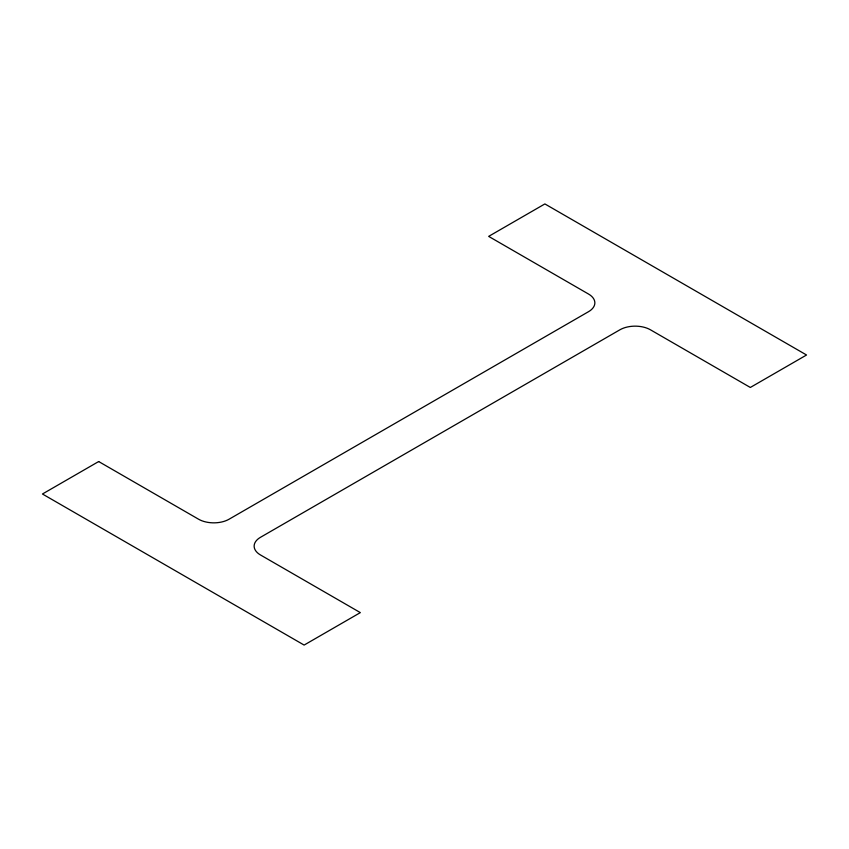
<?xml version="1.0" encoding="UTF-8"?>
<svg xmlns="http://www.w3.org/2000/svg" width="849" height="849" viewBox="0 0 849 849"><rect width="100%" height="100%" fill="white"/><g stroke="black" fill="none" stroke-linecap="round" stroke-linejoin="round"><path stroke-width="1.27" d="M98.675 461.538L42.45 494.001L304.122 645.07L360.337 612.617L260.473 554.959A21.618 12.48 0 0 1 260.473 537.311L619.887 329.805A21.618 12.48 0 0 1 650.461 329.805L750.325 387.462L806.55 354.999L544.878 203.93L488.663 236.383L588.527 294.041A21.618 12.48 0 0 1 588.527 311.689L229.113 519.195A21.618 12.48 0 0 1 198.539 519.195L98.675 461.538"/></g></svg>
